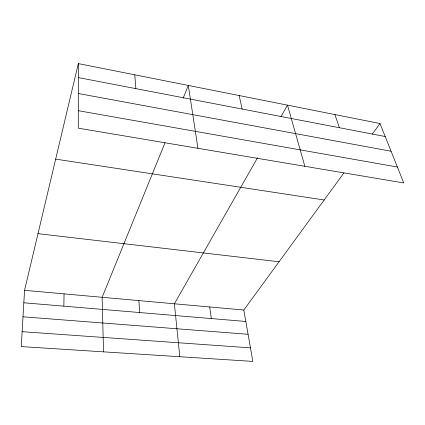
<?xml version="1.0" encoding="UTF-8"?>
<svg xmlns="http://www.w3.org/2000/svg" width="425" height="425" viewBox="0 0 425 425"><rect width="100%" height="100%" fill="white"/><g stroke="black" fill="none" stroke-linecap="round" stroke-linejoin="round"><path stroke-width="0.64" d="M78.322 63.596L78.29 128.169L403.75 182.952L379.998 123.526L78.322 63.596L24.56 290.323L21.25 346.582L252.838 361.404L243.817 310.032L343.942 172.906M63.856 306.159L64.047 293.872M165.001 142.773L102.138 297.298L103.514 351.847M183.117 98.228L188.317 85.446L197.949 148.309M257.561 157.739L174.388 303.79L179.812 356.729M280.967 116.636L287.507 105.15L304.868 166.308M372.22 134.178L379.998 123.526M22.127 331.681L250.463 347.862M23.003 316.8L248.078 334.289M23.827 302.791L245.825 321.475M24.56 290.323L243.817 310.032M37.995 233.665L279.06 261.763M55.67 159.125L324.169 199.984M78.296 110.691L397.386 167.025M78.306 93.511L391.08 151.252M78.317 77.578L385.193 136.526M334.895 114.564L339.421 127.734M239.163 95.545L242.149 109.05M209.706 306.967L211.326 318.569M134.778 74.811L135.878 88.634M138.895 300.603L139.666 312.54"/></g></svg>
